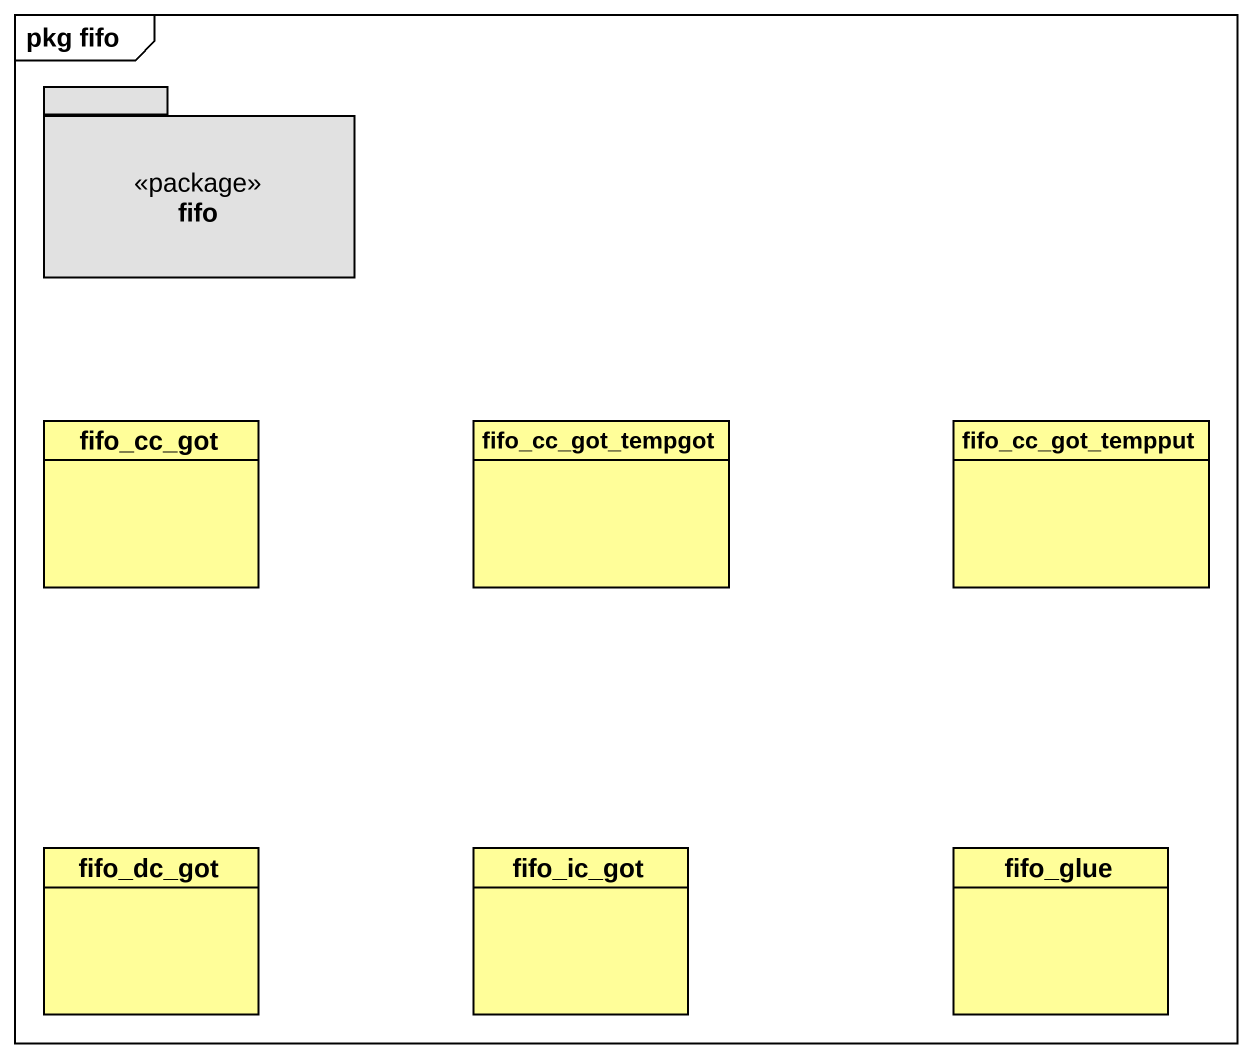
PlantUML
@startuml
mainframe pkg fifo
hide circle
hide empty members
package fifo <<package>> #E1E1E1 {
}
class fifo_cc_got #FFFE99
class fifo_cc_got_tempgot #FFFE99
class fifo_cc_got_tempput #FFFE99
class fifo_dc_got #FFFE99
class fifo_ic_got #FFFE99
class fifo_glue #FFFE99
@enduml
